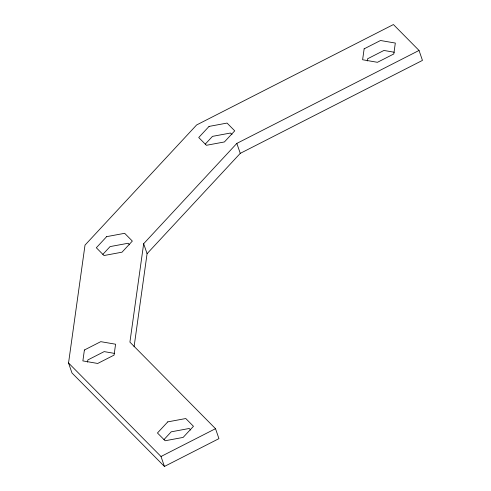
<?xml version="1.0" encoding="UTF-8"?>
<svg xmlns="http://www.w3.org/2000/svg" width="491" height="491" viewBox="0 0 491 491"><rect width="100%" height="100%" fill="white"/><g stroke="black" fill="none" stroke-linecap="round" stroke-linejoin="round"><path stroke-width="0.74" d="M419.032 50.45L236.834 143.409L143.66 243.714L129.912 342.123L215.512 428.686L218.943 438.641L164.43 466.45L71.968 372.951L68.544 362.996L85.011 245.113L196.621 124.96L393.42 24.55L419.032 50.45L422.456 60.399L240.265 153.358L147.085 253.669L134.08 346.781M87.521 362.137L87.828 359.958L104.178 351.611L114.556 353.403M367.262 60.982L367.569 58.803L383.919 50.456L394.304 52.249M102.852 254.375L110.076 246.599L128.083 243.26L129.618 244.813M205.25 144.145L212.474 136.369L230.475 133.03L232.01 134.583M163.976 439.605L171.199 431.828L189.201 428.483L190.741 430.036M68.544 362.996L161.005 456.495L215.512 428.686M236.834 143.409L240.265 153.358M143.66 243.714L147.085 253.669M161.005 456.495L164.43 466.45M84.397 350.003L82.875 360.903L97.703 363.463L114.059 355.116L115.581 344.216L100.753 341.662L84.397 350.003M364.138 48.848L362.616 59.749L377.45 62.308L393.8 53.961L395.323 43.061L380.494 40.508L364.138 48.848M106.651 236.644L96.328 247.759L104.012 255.529L122.02 252.184L132.337 241.075L124.653 233.305L106.651 236.644M209.043 126.414L198.726 137.523L206.41 145.293L224.412 141.954L234.729 130.845L227.051 123.075L209.043 126.414M167.775 421.873L157.451 432.982L165.136 440.752L183.137 437.413L193.46 426.298L185.776 418.535L167.775 421.873"/></g></svg>
